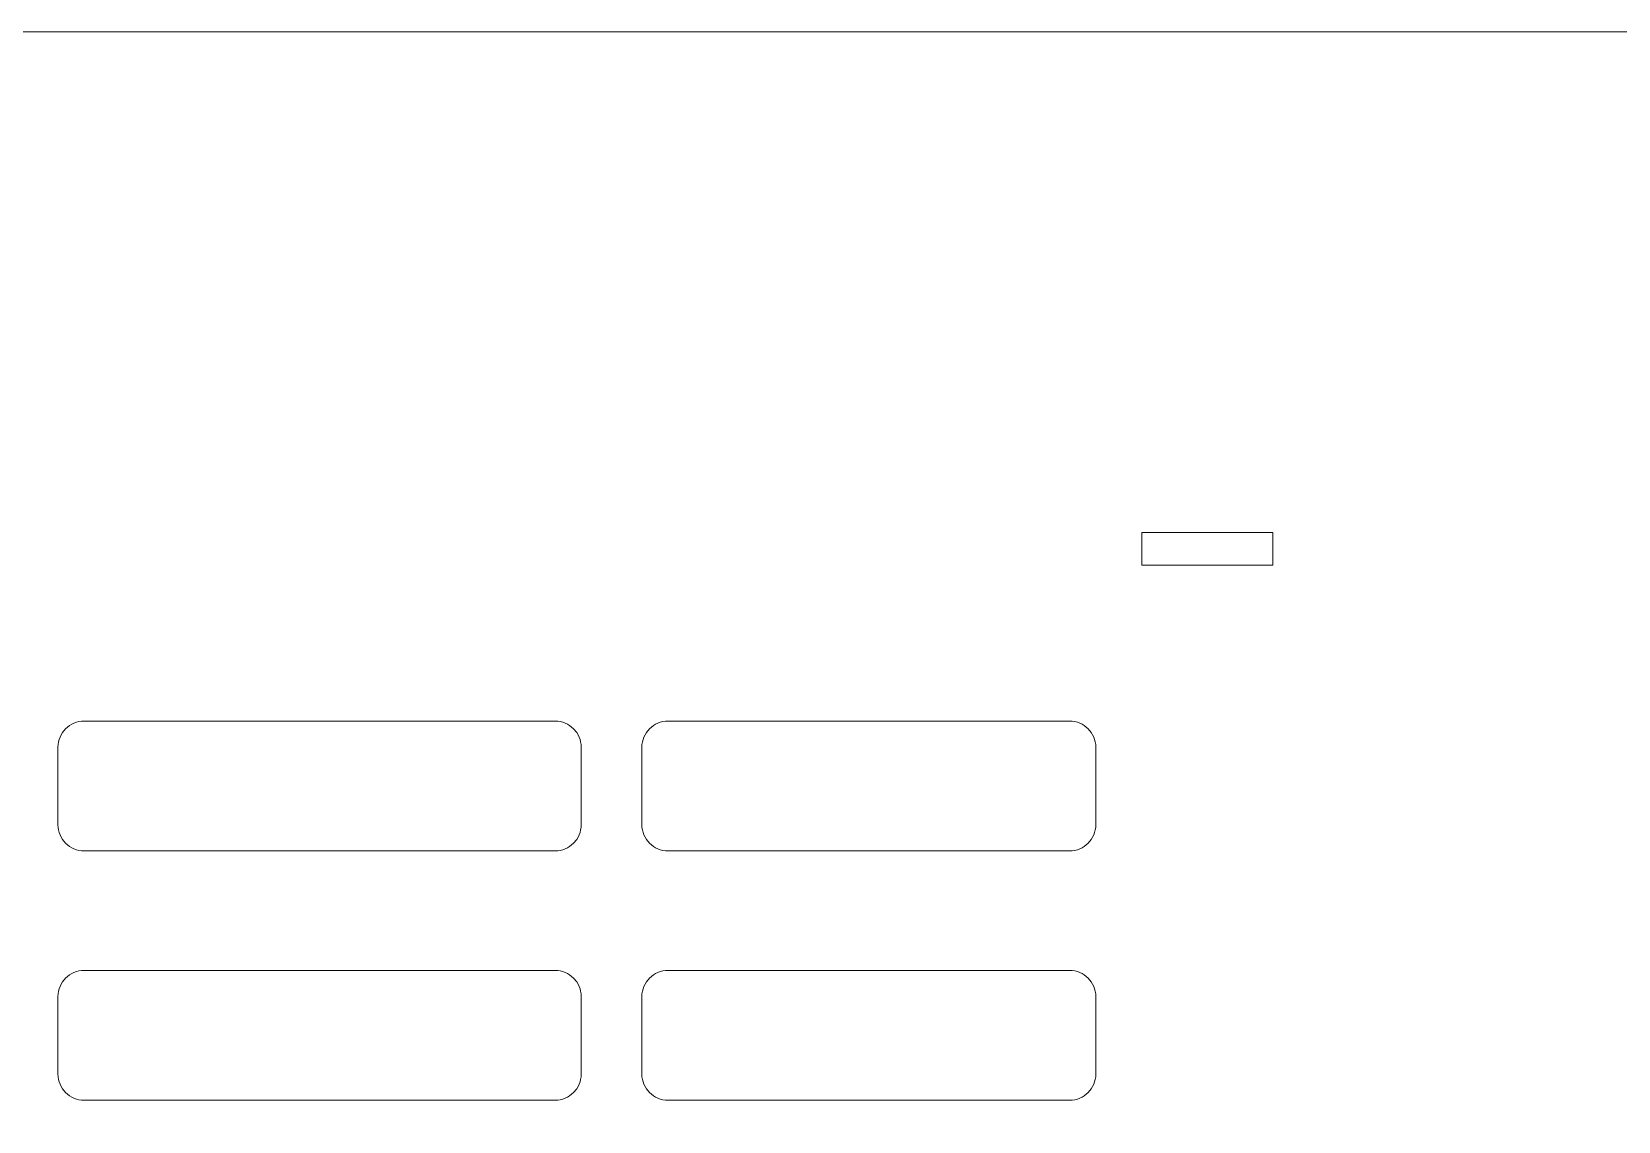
# Model space of a CAD drawing. Header units: millimetres. Extents: x -580 to 580, y -723 to 723.
# Drawn here: x -290.5 to -156.5, y -385.9 to -293.8 of the extents above; entities that cross this region are included whole.
import ezdxf

# ---------------------------------------------------------------- set-up
doc = ezdxf.new("R2010")
doc.units = ezdxf.units.MM
doc.header["$MEASUREMENT"] = 0
doc.layers.add('Camada 1', color=7, linetype='Continuous')

msp = doc.modelspace()

# ---------------------------------------------------------------- linework, layer by layer
at = {"layer": 'Camada 1', "color": 250, "lineweight": 9}
msp.add_open_spline([(-135.7075, -482.6087), (-135.7075, -482.6087), (-317.969, -482.6087), (-317.969, -482.6087), (-317.969, -482.6087), (-317.969, -482.6087), (-318.3943, -482.5978), (-318.3943, -482.5978), (-318.3943, -482.5978), (-318.3943, -482.5978), (-318.8142, -482.5657), (-318.8142, -482.5657), (-318.8142, -482.5657), (-318.8142, -482.5657), (-319.2282, -482.5127), (-319.2282, -482.5127), (-319.2282, -482.5127), (-319.2282, -482.5127), (-319.6356, -482.4394), (-319.6356, -482.4394), (-319.6356, -482.4394), (-319.6356, -482.4394), (-320.429, -482.2341), (-320.429, -482.2341), (-320.429, -482.2341), (-320.429, -482.2341), (-321.1903, -481.9542), (-321.1903, -481.9542), (-321.1903, -481.9542), (-321.1903, -481.9542), (-321.915, -481.6036), (-321.915, -481.6036), (-321.915, -481.6036), (-321.915, -481.6036), (-322.5991, -481.1868), (-322.5991, -481.1868), (-322.5991, -481.1868), (-322.5991, -481.1868), (-323.2383, -480.7082), (-323.2383, -480.7082), (-323.2383, -480.7082), (-323.2383, -480.7082), (-323.828, -480.1718), (-323.828, -480.1718), (-323.828, -480.1718), (-323.828, -480.1718), (-324.3646, -479.5818), (-324.3646, -479.5818), (-324.3646, -479.5818), (-324.3646, -479.5818), (-324.8433, -478.9428), (-324.8433, -478.9428), (-324.8433, -478.9428), (-324.8433, -478.9428), (-325.26, -478.2586), (-325.26, -478.2586), (-325.26, -478.2586), (-325.26, -478.2586), (-325.6105, -477.5339), (-325.6105, -477.5339), (-325.6105, -477.5339), (-325.6105, -477.5339), (-325.8905, -476.7726), (-325.8905, -476.7726), (-325.8905, -476.7726), (-325.8905, -476.7726), (-326.0958, -475.9791), (-326.0958, -475.9791), (-326.0958, -475.9791), (-326.0958, -475.9791), (-326.1691, -475.5717), (-326.1691, -475.5717), (-326.1691, -475.5717), (-326.1691, -475.5717), (-326.2221, -475.1577), (-326.2221, -475.1577), (-326.2221, -475.1577), (-326.2221, -475.1577), (-326.2543, -474.738), (-326.2543, -474.738), (-326.2543, -474.738), (-326.2543, -474.738), (-326.2651, -474.3127), (-326.2651, -474.3127), (-326.2651, -474.3127), (-326.2651, -474.3127), (-326.2651, -456.4955), (-326.2651, -456.4955), (-326.2651, -456.4955), (-326.2651, -456.4955), (-329.5891, -456.4955), (-329.5891, -456.4955), (-329.5891, -456.4955), (-329.5891, -456.4955), (-329.5891, -445.4324), (-329.5891, -445.4324), (-329.5891, -445.4324), (-329.5891, -445.4324), (-332.3545, -445.4324), (-332.3545, -445.4324), (-332.3545, -445.4324), (-332.3545, -445.4324), (-332.3545, -456.4955), (-332.3545, -456.4955), (-332.3545, -456.4955), (-332.3545, -456.4955), (-340.0918, -456.4955), (-340.0918, -456.4955), (-340.0918, -456.4955), (-340.0918, -456.4955), (-340.0918, -434.3727), (-340.0918, -434.3727), (-340.0918, -434.3727), (-340.0918, -434.3727), (-326.2651, -434.3727), (-326.2651, -434.3727), (-326.2651, -434.3727), (-326.2651, -434.3727), (-326.2651, -356.0745), (-326.2651, -356.0745), (-326.2651, -356.0745), (-326.2651, -356.0745), (-329.5891, -356.0745), (-329.5891, -356.0745), (-329.5891, -356.0745), (-329.5891, -356.0745), (-329.5891, -345.012), (-329.5891, -345.012), (-329.5891, -345.012), (-329.5891, -345.012), (-332.3545, -345.012), (-332.3545, -345.012), (-332.3545, -345.012), (-332.3545, -345.012), (-332.3545, -356.0745), (-332.3545, -356.0745), (-332.3545, -356.0745), (-332.3545, -356.0745), (-340.0918, -356.0745), (-340.0918, -356.0745), (-340.0918, -356.0745), (-340.0918, -356.0745), (-340.0918, -333.9517), (-340.0918, -333.9517), (-340.0918, -333.9517), (-340.0918, -333.9517), (-326.2651, -333.9517), (-326.2651, -333.9517), (-326.2651, -333.9517), (-326.2651, -333.9517), (-326.2651, -302.1346), (-326.2651, -302.1346), (-326.2651, -302.1346), (-326.2651, -302.1346), (-326.2543, -301.7094), (-326.2543, -301.7094), (-326.2543, -301.7094), (-326.2543, -301.7094), (-326.2221, -301.2895), (-326.2221, -301.2895), (-326.2221, -301.2895), (-326.2221, -301.2895), (-326.1691, -300.8757), (-326.1691, -300.8757), (-326.1691, -300.8757), (-326.1691, -300.8757), (-326.0958, -300.4681), (-326.0958, -300.4681), (-326.0958, -300.4681), (-326.0958, -300.4681), (-325.8905, -299.6747), (-325.8905, -299.6747), (-325.8905, -299.6747), (-325.8905, -299.6747), (-325.6105, -298.9135), (-325.6105, -298.9135), (-325.6105, -298.9135), (-325.6105, -298.9135), (-325.26, -298.1887), (-325.26, -298.1887), (-325.26, -298.1887), (-325.26, -298.1887), (-324.8433, -297.5046), (-324.8433, -297.5046), (-324.8433, -297.5046), (-324.8433, -297.5046), (-324.3646, -296.8654), (-324.3646, -296.8654), (-324.3646, -296.8654), (-324.3646, -296.8654), (-323.828, -296.2756), (-323.828, -296.2756), (-323.828, -296.2756), (-323.828, -296.2756), (-323.2383, -295.7391), (-323.2383, -295.7391), (-323.2383, -295.7391), (-323.2383, -295.7391), (-322.5991, -295.2604), (-322.5991, -295.2604), (-322.5991, -295.2604), (-322.5991, -295.2604), (-321.915, -294.8437), (-321.915, -294.8437), (-321.915, -294.8437), (-321.915, -294.8437), (-321.1903, -294.4932), (-321.1903, -294.4932), (-321.1903, -294.4932), (-321.1903, -294.4932), (-320.429, -294.2132), (-320.429, -294.2132), (-320.429, -294.2132), (-320.429, -294.2132), (-319.6356, -294.0079), (-319.6356, -294.0079), (-319.6356, -294.0079), (-319.6356, -294.0079), (-319.2282, -293.9346), (-319.2282, -293.9346), (-319.2282, -293.9346), (-319.2282, -293.9346), (-318.8142, -293.8816), (-318.8142, -293.8816), (-318.8142, -293.8816), (-318.8142, -293.8816), (-318.3943, -293.8495), (-318.3943, -293.8495), (-318.3943, -293.8495), (-318.3943, -293.8495), (-317.969, -293.8386), (-317.969, -293.8386), (-317.969, -293.8386), (-317.969, -293.8386), (49.3201, -293.8386), (49.3201, -293.8386), (49.3201, -293.8386), (49.3201, -293.8386), (49.7453, -293.8495), (49.7453, -293.8495), (49.7453, -293.8495), (49.7453, -293.8495), (50.1651, -293.8816), (50.1651, -293.8816), (50.1651, -293.8816), (50.1651, -293.8816), (50.5791, -293.9346), (50.5791, -293.9346), (50.5791, -293.9346), (50.5791, -293.9346), (50.9865, -294.0079), (50.9865, -294.0079), (50.9865, -294.0079), (50.9865, -294.0079), (51.78, -294.2132), (51.78, -294.2132), (51.78, -294.2132), (51.78, -294.2132), (52.5412, -294.4932), (52.5412, -294.4932), (52.5412, -294.4932), (52.5412, -294.4932), (53.266, -294.8437), (53.266, -294.8437), (53.266, -294.8437), (53.266, -294.8437), (53.9502, -295.2604), (53.9502, -295.2604), (53.9502, -295.2604), (53.9502, -295.2604), (54.5892, -295.7391), (54.5892, -295.7391), (54.5892, -295.7391), (54.5892, -295.7391), (55.1792, -296.2756), (55.1792, -296.2756), (55.1792, -296.2756), (55.1792, -296.2756), (55.7156, -296.8654), (55.7156, -296.8654), (55.7156, -296.8654), (55.7156, -296.8654), (56.1943, -297.5046), (56.1943, -297.5046), (56.1943, -297.5046), (56.1943, -297.5046), (56.611, -298.1887), (56.611, -298.1887), (56.611, -298.1887), (56.611, -298.1887), (56.9615, -298.9135), (56.9615, -298.9135), (56.9615, -298.9135), (56.9615, -298.9135), (57.2415, -299.6747), (57.2415, -299.6747), (57.2415, -299.6747), (57.2415, -299.6747), (57.4468, -300.4681), (57.4468, -300.4681), (57.4468, -300.4681), (57.4468, -300.4681), (57.5201, -300.8757), (57.5201, -300.8757), (57.5201, -300.8757), (57.5201, -300.8757), (57.5731, -301.2895), (57.5731, -301.2895), (57.5731, -301.2895), (57.5731, -301.2895), (57.6052, -301.7094), (57.6052, -301.7094), (57.6052, -301.7094), (57.6052, -301.7094), (57.6161, -302.1346), (57.6161, -302.1346), (57.6161, -302.1346), (57.6161, -302.1346), (57.6161, -333.9517), (57.6161, -333.9517), (57.6161, -333.9517), (57.6161, -333.9517), (68.5857, -333.9517), (68.5857, -333.9517), (68.5857, -333.9517), (68.5857, -333.9517), (68.5857, -356.0745), (68.5857, -356.0745), (68.5857, -356.0745), (68.5857, -356.0745), (57.6161, -356.0745), (57.6161, -356.0745), (57.6161, -356.0745), (57.6161, -356.0745), (57.6161, -434.3727), (57.6161, -434.3727), (57.6161, -434.3727), (57.6161, -434.3727), (68.5857, -434.3727), (68.5857, -434.3727), (68.5857, -434.3727), (68.5857, -434.3727), (68.5857, -456.4955), (68.5857, -456.4955), (68.5857, -456.4955), (68.5857, -456.4955), (57.6161, -456.4955), (57.6161, -456.4955), (57.6161, -456.4955), (57.6161, -456.4955), (57.6161, -474.3127), (57.6161, -474.3127), (57.6161, -474.3127), (57.6161, -474.3127), (57.6052, -474.738), (57.6052, -474.738), (57.6052, -474.738), (57.6052, -474.738), (57.5731, -475.1577), (57.5731, -475.1577), (57.5731, -475.1577), (57.5731, -475.1577), (57.5201, -475.5717), (57.5201, -475.5717), (57.5201, -475.5717), (57.5201, -475.5717), (57.4468, -475.9791), (57.4468, -475.9791), (57.4468, -475.9791), (57.4468, -475.9791), (57.2415, -476.7726), (57.2415, -476.7726), (57.2415, -476.7726), (57.2415, -476.7726), (56.9615, -477.5339), (56.9615, -477.5339), (56.9615, -477.5339), (56.9615, -477.5339), (56.611, -478.2586), (56.611, -478.2586), (56.611, -478.2586), (56.611, -478.2586), (56.1943, -478.9428), (56.1943, -478.9428), (56.1943, -478.9428), (56.1943, -478.9428), (55.7156, -479.5818), (55.7156, -479.5818), (55.7156, -479.5818), (55.7156, -479.5818), (55.1792, -480.1718), (55.1792, -480.1718), (55.1792, -480.1718), (55.1792, -480.1718), (54.5892, -480.7082), (54.5892, -480.7082), (54.5892, -480.7082), (54.5892, -480.7082), (53.9502, -481.1868), (53.9502, -481.1868), (53.9502, -481.1868), (53.9502, -481.1868), (53.266, -481.6036), (53.266, -481.6036), (53.266, -481.6036), (53.266, -481.6036), (52.5412, -481.9542), (52.5412, -481.9542), (52.5412, -481.9542), (52.5412, -481.9542), (51.78, -482.2341), (51.78, -482.2341), (51.78, -482.2341), (51.78, -482.2341), (50.9865, -482.4394), (50.9865, -482.4394), (50.9865, -482.4394), (50.9865, -482.4394), (50.5791, -482.5127), (50.5791, -482.5127), (50.5791, -482.5127), (50.5791, -482.5127), (50.1651, -482.5657), (50.1651, -482.5657), (50.1651, -482.5657), (50.1651, -482.5657), (49.7453, -482.5978), (49.7453, -482.5978), (49.7453, -482.5978), (49.7453, -482.5978), (49.3201, -482.6087), (49.3201, -482.6087), (49.3201, -482.6087), (49.3201, -482.6087), (-135.7075, -482.6087), (-135.7075, -482.6087), (-135.7075, -482.6087), (-135.7075, -482.6087), (-135.7075, -482.6087), (-135.7075, -482.6087)], degree=3, knots=[0, 0, 0, 0, 0.00900901, 0.00900901, 0.00900901, 0.00900901, 0.01801802, 0.01801802, 0.01801802, 0.01801802, 0.02702703, 0.02702703, 0.02702703, 0.02702703, 0.03603604, 0.03603604, 0.03603604, 0.03603604, 0.04504505, 0.04504505, 0.04504505, 0.04504505, 0.05405405, 0.05405405, 0.05405405, 0.05405405, 0.06306306, 0.06306306, 0.06306306, 0.06306306, 0.07207207, 0.07207207, 0.07207207, 0.07207207, 0.08108108, 0.08108108, 0.08108108, 0.08108108, 0.09009009, 0.09009009, 0.09009009, 0.09009009, 0.0990991, 0.0990991, 0.0990991, 0.0990991, 0.10810811, 0.10810811, 0.10810811, 0.10810811, 0.11711712, 0.11711712, 0.11711712, 0.11711712, 0.12612613, 0.12612613, 0.12612613, 0.12612613, 0.13513514, 0.13513514, 0.13513514, 0.13513514, 0.14414414, 0.14414414, 0.14414414, 0.14414414, 0.15315315, 0.15315315, 0.15315315, 0.15315315, 0.16216216, 0.16216216, 0.16216216, 0.16216216, 0.17117117, 0.17117117, 0.17117117, 0.17117117, 0.18018018, 0.18018018, 0.18018018, 0.18018018, 0.18918919, 0.18918919, 0.18918919, 0.18918919, 0.1981982, 0.1981982, 0.1981982, 0.1981982, 0.20720721, 0.20720721, 0.20720721, 0.20720721, 0.21621622, 0.21621622, 0.21621622, 0.21621622, 0.22522523, 0.22522523, 0.22522523, 0.22522523, 0.23423423, 0.23423423, 0.23423423, 0.23423423, 0.24324324, 0.24324324, 0.24324324, 0.24324324, 0.25225225, 0.25225225, 0.25225225, 0.25225225, 0.26126126, 0.26126126, 0.26126126, 0.26126126, 0.27027027, 0.27027027, 0.27027027, 0.27027027, 0.27927928, 0.27927928, 0.27927928, 0.27927928, 0.28828829, 0.28828829, 0.28828829, 0.28828829, 0.2972973, 0.2972973, 0.2972973, 0.2972973, 0.30630631, 0.30630631, 0.30630631, 0.30630631, 0.31531532, 0.31531532, 0.31531532, 0.31531532, 0.32432432, 0.32432432, 0.32432432, 0.32432432, 0.33333333, 0.33333333, 0.33333333, 0.33333333, 0.34234234, 0.34234234, 0.34234234, 0.34234234, 0.35135135, 0.35135135, 0.35135135, 0.35135135, 0.36036036, 0.36036036, 0.36036036, 0.36036036, 0.36936937, 0.36936937, 0.36936937, 0.36936937, 0.37837838, 0.37837838, 0.37837838, 0.37837838, 0.38738739, 0.38738739, 0.38738739, 0.38738739, 0.3963964, 0.3963964, 0.3963964, 0.3963964, 0.40540541, 0.40540541, 0.40540541, 0.40540541, 0.41441441, 0.41441441, 0.41441441, 0.41441441, 0.42342342, 0.42342342, 0.42342342, 0.42342342, 0.43243243, 0.43243243, 0.43243243, 0.43243243, 0.44144144, 0.44144144, 0.44144144, 0.44144144, 0.45045045, 0.45045045, 0.45045045, 0.45045045, 0.45945946, 0.45945946, 0.45945946, 0.45945946, 0.46846847, 0.46846847, 0.46846847, 0.46846847, 0.47747748, 0.47747748, 0.47747748, 0.47747748, 0.48648649, 0.48648649, 0.48648649, 0.48648649, 0.4954955, 0.4954955, 0.4954955, 0.4954955, 0.5045045, 0.5045045, 0.5045045, 0.5045045, 0.51351351, 0.51351351, 0.51351351, 0.51351351, 0.52252252, 0.52252252, 0.52252252, 0.52252252, 0.53153153, 0.53153153, 0.53153153, 0.53153153, 0.54054054, 0.54054054, 0.54054054, 0.54054054, 0.54954955, 0.54954955, 0.54954955, 0.54954955, 0.55855856, 0.55855856, 0.55855856, 0.55855856, 0.56756757, 0.56756757, 0.56756757, 0.56756757, 0.57657658, 0.57657658, 0.57657658, 0.57657658, 0.58558559, 0.58558559, 0.58558559, 0.58558559, 0.59459459, 0.59459459, 0.59459459, 0.59459459, 0.6036036, 0.6036036, 0.6036036, 0.6036036, 0.61261261, 0.61261261, 0.61261261, 0.61261261, 0.62162162, 0.62162162, 0.62162162, 0.62162162, 0.63063063, 0.63063063, 0.63063063, 0.63063063, 0.63963964, 0.63963964, 0.63963964, 0.63963964, 0.64864865, 0.64864865, 0.64864865, 0.64864865, 0.65765766, 0.65765766, 0.65765766, 0.65765766, 0.66666667, 0.66666667, 0.66666667, 0.66666667, 0.67567568, 0.67567568, 0.67567568, 0.67567568, 0.68468468, 0.68468468, 0.68468468, 0.68468468, 0.69369369, 0.69369369, 0.69369369, 0.69369369, 0.7027027, 0.7027027, 0.7027027, 0.7027027, 0.71171171, 0.71171171, 0.71171171, 0.71171171, 0.72072072, 0.72072072, 0.72072072, 0.72072072, 0.72972973, 0.72972973, 0.72972973, 0.72972973, 0.73873874, 0.73873874, 0.73873874, 0.73873874, 0.74774775, 0.74774775, 0.74774775, 0.74774775, 0.75675676, 0.75675676, 0.75675676, 0.75675676, 0.76576577, 0.76576577, 0.76576577, 0.76576577, 0.77477477, 0.77477477, 0.77477477, 0.77477477, 0.78378378, 0.78378378, 0.78378378, 0.78378378, 0.79279279, 0.79279279, 0.79279279, 0.79279279, 0.8018018, 0.8018018, 0.8018018, 0.8018018, 0.81081081, 0.81081081, 0.81081081, 0.81081081, 0.81981982, 0.81981982, 0.81981982, 0.81981982, 0.82882883, 0.82882883, 0.82882883, 0.82882883, 0.83783784, 0.83783784, 0.83783784, 0.83783784, 0.84684685, 0.84684685, 0.84684685, 0.84684685, 0.85585586, 0.85585586, 0.85585586, 0.85585586, 0.86486486, 0.86486486, 0.86486486, 0.86486486, 0.87387387, 0.87387387, 0.87387387, 0.87387387, 0.88288288, 0.88288288, 0.88288288, 0.88288288, 0.89189189, 0.89189189, 0.89189189, 0.89189189, 0.9009009, 0.9009009, 0.9009009, 0.9009009, 0.90990991, 0.90990991, 0.90990991, 0.90990991, 0.91891892, 0.91891892, 0.91891892, 0.91891892, 0.92792793, 0.92792793, 0.92792793, 0.92792793, 0.93693694, 0.93693694, 0.93693694, 0.93693694, 0.94594595, 0.94594595, 0.94594595, 0.94594595, 0.95495495, 0.95495495, 0.95495495, 0.95495495, 0.96396396, 0.96396396, 0.96396396, 0.96396396, 0.97297297, 0.97297297, 0.97297297, 0.97297297, 0.98198198, 0.98198198, 0.98198198, 0.98198198, 1, 1, 1, 1], dxfattribs=at)
at = {"layer": 'Camada 1', "color": 240, "lineweight": 9}
for points, knots in [([(-196.7554, -336.149), (-196.7554, -336.149), (-196.7554, -338.9144), (-196.7554, -338.9144), (-196.7554, -338.9144), (-196.7554, -338.9144), (-185.694, -338.9144), (-185.694, -338.9144), (-185.694, -338.9144), (-185.694, -338.9144), (-185.694, -336.149), (-185.694, -336.149), (-185.694, -336.149), (-185.694, -336.149), (-196.7554, -336.149), (-196.7554, -336.149), (-196.7554, -336.149), (-196.7554, -336.149), (-196.7554, -336.149), (-196.7554, -336.149)], [0, 0, 0, 0, 0.16666667, 0.16666667, 0.16666667, 0.16666667, 0.33333333, 0.33333333, 0.33333333, 0.33333333, 0.5, 0.5, 0.5, 0.5, 0.66666667, 0.66666667, 0.66666667, 0.66666667, 1, 1, 1, 1]), ([(-246.3089, -352.0857), (-246.3089, -352.0857), (-286.0768, -352.0857), (-286.0768, -352.0857), (-286.0768, -352.0857), (-286.0768, -352.0857), (-286.3022, -352.0973), (-286.3022, -352.0973), (-286.3022, -352.0973), (-286.3022, -352.0973), (-286.5212, -352.1309), (-286.5212, -352.1309), (-286.5212, -352.1309), (-286.5212, -352.1309), (-286.7328, -352.1857), (-286.7328, -352.1857), (-286.7328, -352.1857), (-286.7328, -352.1857), (-286.9359, -352.2603), (-286.9359, -352.2603), (-286.9359, -352.2603), (-286.9359, -352.2603), (-287.1291, -352.3538), (-287.1291, -352.3538), (-287.1291, -352.3538), (-287.1291, -352.3538), (-287.3115, -352.465), (-287.3115, -352.465), (-287.3115, -352.465), (-287.3115, -352.465), (-287.6393, -352.7356), (-287.6393, -352.7356), (-287.6393, -352.7356), (-287.6393, -352.7356), (-287.91, -353.0634), (-287.91, -353.0634), (-287.91, -353.0634), (-287.91, -353.0634), (-288.0211, -353.2458), (-288.0211, -353.2458), (-288.0211, -353.2458), (-288.0211, -353.2458), (-288.1145, -353.439), (-288.1145, -353.439), (-288.1145, -353.439), (-288.1145, -353.439), (-288.1892, -353.6421), (-288.1892, -353.6421), (-288.1892, -353.6421), (-288.1892, -353.6421), (-288.244, -353.8536), (-288.244, -353.8536), (-288.244, -353.8536), (-288.244, -353.8536), (-288.2776, -354.0727), (-288.2776, -354.0727), (-288.2776, -354.0727), (-288.2776, -354.0727), (-288.2891, -354.298), (-288.2891, -354.298), (-288.2891, -354.298), (-288.2891, -354.298), (-288.2891, -360.8486), (-288.2891, -360.8486), (-288.2891, -360.8486), (-288.2891, -360.8486), (-288.2776, -361.074), (-288.2776, -361.074), (-288.2776, -361.074), (-288.2776, -361.074), (-288.244, -361.293), (-288.244, -361.293), (-288.244, -361.293), (-288.244, -361.293), (-288.1892, -361.5046), (-288.1892, -361.5046), (-288.1892, -361.5046), (-288.1892, -361.5046), (-288.1145, -361.7076), (-288.1145, -361.7076), (-288.1145, -361.7076), (-288.1145, -361.7076), (-288.0211, -361.9009), (-288.0211, -361.9009), (-288.0211, -361.9009), (-288.0211, -361.9009), (-287.91, -362.0833), (-287.91, -362.0833), (-287.91, -362.0833), (-287.91, -362.0833), (-287.6393, -362.411), (-287.6393, -362.411), (-287.6393, -362.411), (-287.6393, -362.411), (-287.3115, -362.6817), (-287.3115, -362.6817), (-287.3115, -362.6817), (-287.3115, -362.6817), (-287.1291, -362.7929), (-287.1291, -362.7929), (-287.1291, -362.7929), (-287.1291, -362.7929), (-286.9359, -362.8863), (-286.9359, -362.8863), (-286.9359, -362.8863), (-286.9359, -362.8863), (-286.7328, -362.961), (-286.7328, -362.961), (-286.7328, -362.961), (-286.7328, -362.961), (-286.5212, -363.0157), (-286.5212, -363.0157), (-286.5212, -363.0157), (-286.5212, -363.0157), (-286.3022, -363.0494), (-286.3022, -363.0494), (-286.3022, -363.0494), (-286.3022, -363.0494), (-286.0768, -363.0609), (-286.0768, -363.0609), (-286.0768, -363.0609), (-286.0768, -363.0609), (-246.3089, -363.0609), (-246.3089, -363.0609), (-246.3089, -363.0609), (-246.3089, -363.0609), (-246.0835, -363.0494), (-246.0835, -363.0494), (-246.0835, -363.0494), (-246.0835, -363.0494), (-245.8645, -363.0157), (-245.8645, -363.0157), (-245.8645, -363.0157), (-245.8645, -363.0157), (-245.6528, -362.961), (-245.6528, -362.961), (-245.6528, -362.961), (-245.6528, -362.961), (-245.4499, -362.8863), (-245.4499, -362.8863), (-245.4499, -362.8863), (-245.4499, -362.8863), (-245.2566, -362.7929), (-245.2566, -362.7929), (-245.2566, -362.7929), (-245.2566, -362.7929), (-245.0741, -362.6817), (-245.0741, -362.6817), (-245.0741, -362.6817), (-245.0741, -362.6817), (-244.7465, -362.411), (-244.7465, -362.411), (-244.7465, -362.411), (-244.7465, -362.411), (-244.4757, -362.0833), (-244.4757, -362.0833), (-244.4757, -362.0833), (-244.4757, -362.0833), (-244.3646, -361.9009), (-244.3646, -361.9009), (-244.3646, -361.9009), (-244.3646, -361.9009), (-244.2712, -361.7076), (-244.2712, -361.7076), (-244.2712, -361.7076), (-244.2712, -361.7076), (-244.1965, -361.5046), (-244.1965, -361.5046), (-244.1965, -361.5046), (-244.1965, -361.5046), (-244.1418, -361.293), (-244.1418, -361.293), (-244.1418, -361.293), (-244.1418, -361.293), (-244.1079, -361.074), (-244.1079, -361.074), (-244.1079, -361.074), (-244.1079, -361.074), (-244.0966, -360.8486), (-244.0966, -360.8486), (-244.0966, -360.8486), (-244.0966, -360.8486), (-244.0966, -354.298), (-244.0966, -354.298), (-244.0966, -354.298), (-244.0966, -354.298), (-244.1079, -354.0727), (-244.1079, -354.0727), (-244.1079, -354.0727), (-244.1079, -354.0727), (-244.1418, -353.8536), (-244.1418, -353.8536), (-244.1418, -353.8536), (-244.1418, -353.8536), (-244.1965, -353.6421), (-244.1965, -353.6421), (-244.1965, -353.6421), (-244.1965, -353.6421), (-244.2712, -353.439), (-244.2712, -353.439), (-244.2712, -353.439), (-244.2712, -353.439), (-244.3646, -353.2458), (-244.3646, -353.2458), (-244.3646, -353.2458), (-244.3646, -353.2458), (-244.4757, -353.0634), (-244.4757, -353.0634), (-244.4757, -353.0634), (-244.4757, -353.0634), (-244.7465, -352.7356), (-244.7465, -352.7356), (-244.7465, -352.7356), (-244.7465, -352.7356), (-245.0741, -352.465), (-245.0741, -352.465), (-245.0741, -352.465), (-245.0741, -352.465), (-245.2566, -352.3538), (-245.2566, -352.3538), (-245.2566, -352.3538), (-245.2566, -352.3538), (-245.4499, -352.2603), (-245.4499, -352.2603), (-245.4499, -352.2603), (-245.4499, -352.2603), (-245.6528, -352.1857), (-245.6528, -352.1857), (-245.6528, -352.1857), (-245.6528, -352.1857), (-245.8645, -352.1309), (-245.8645, -352.1309), (-245.8645, -352.1309), (-245.8645, -352.1309), (-246.0835, -352.0973), (-246.0835, -352.0973), (-246.0835, -352.0973), (-246.0835, -352.0973), (-246.3089, -352.0857), (-246.3089, -352.0857), (-246.3089, -352.0857), (-246.3089, -352.0857), (-246.3089, -352.0857), (-246.3089, -352.0857)], [0, 0, 0, 0, 0.01612903, 0.01612903, 0.01612903, 0.01612903, 0.03225806, 0.03225806, 0.03225806, 0.03225806, 0.0483871, 0.0483871, 0.0483871, 0.0483871, 0.06451613, 0.06451613, 0.06451613, 0.06451613, 0.08064516, 0.08064516, 0.08064516, 0.08064516, 0.09677419, 0.09677419, 0.09677419, 0.09677419, 0.11290323, 0.11290323, 0.11290323, 0.11290323, 0.12903226, 0.12903226, 0.12903226, 0.12903226, 0.14516129, 0.14516129, 0.14516129, 0.14516129, 0.16129032, 0.16129032, 0.16129032, 0.16129032, 0.17741935, 0.17741935, 0.17741935, 0.17741935, 0.19354839, 0.19354839, 0.19354839, 0.19354839, 0.20967742, 0.20967742, 0.20967742, 0.20967742, 0.22580645, 0.22580645, 0.22580645, 0.22580645, 0.24193548, 0.24193548, 0.24193548, 0.24193548, 0.25806452, 0.25806452, 0.25806452, 0.25806452, 0.27419355, 0.27419355, 0.27419355, 0.27419355, 0.29032258, 0.29032258, 0.29032258, 0.29032258, 0.30645161, 0.30645161, 0.30645161, 0.30645161, 0.32258065, 0.32258065, 0.32258065, 0.32258065, 0.33870968, 0.33870968, 0.33870968, 0.33870968, 0.35483871, 0.35483871, 0.35483871, 0.35483871, 0.37096774, 0.37096774, 0.37096774, 0.37096774, 0.38709677, 0.38709677, 0.38709677, 0.38709677, 0.40322581, 0.40322581, 0.40322581, 0.40322581, 0.41935484, 0.41935484, 0.41935484, 0.41935484, 0.43548387, 0.43548387, 0.43548387, 0.43548387, 0.4516129, 0.4516129, 0.4516129, 0.4516129, 0.46774194, 0.46774194, 0.46774194, 0.46774194, 0.48387097, 0.48387097, 0.48387097, 0.48387097, 0.5, 0.5, 0.5, 0.5, 0.51612903, 0.51612903, 0.51612903, 0.51612903, 0.53225806, 0.53225806, 0.53225806, 0.53225806, 0.5483871, 0.5483871, 0.5483871, 0.5483871, 0.56451613, 0.56451613, 0.56451613, 0.56451613, 0.58064516, 0.58064516, 0.58064516, 0.58064516, 0.59677419, 0.59677419, 0.59677419, 0.59677419, 0.61290323, 0.61290323, 0.61290323, 0.61290323, 0.62903226, 0.62903226, 0.62903226, 0.62903226, 0.64516129, 0.64516129, 0.64516129, 0.64516129, 0.66129032, 0.66129032, 0.66129032, 0.66129032, 0.67741935, 0.67741935, 0.67741935, 0.67741935, 0.69354839, 0.69354839, 0.69354839, 0.69354839, 0.70967742, 0.70967742, 0.70967742, 0.70967742, 0.72580645, 0.72580645, 0.72580645, 0.72580645, 0.74193548, 0.74193548, 0.74193548, 0.74193548, 0.75806452, 0.75806452, 0.75806452, 0.75806452, 0.77419355, 0.77419355, 0.77419355, 0.77419355, 0.79032258, 0.79032258, 0.79032258, 0.79032258, 0.80645161, 0.80645161, 0.80645161, 0.80645161, 0.82258065, 0.82258065, 0.82258065, 0.82258065, 0.83870968, 0.83870968, 0.83870968, 0.83870968, 0.85483871, 0.85483871, 0.85483871, 0.85483871, 0.87096774, 0.87096774, 0.87096774, 0.87096774, 0.88709677, 0.88709677, 0.88709677, 0.88709677, 0.90322581, 0.90322581, 0.90322581, 0.90322581, 0.91935484, 0.91935484, 0.91935484, 0.91935484, 0.93548387, 0.93548387, 0.93548387, 0.93548387, 0.9516129, 0.9516129, 0.9516129, 0.9516129, 0.96774194, 0.96774194, 0.96774194, 0.96774194, 1, 1, 1, 1]), ([(-202.8475, -352.0857), (-202.8475, -352.0857), (-236.7623, -352.0857), (-236.7623, -352.0857), (-236.7623, -352.0857), (-236.7623, -352.0857), (-236.9877, -352.0973), (-236.9877, -352.0973), (-236.9877, -352.0973), (-236.9877, -352.0973), (-237.2067, -352.1309), (-237.2067, -352.1309), (-237.2067, -352.1309), (-237.2067, -352.1309), (-237.4183, -352.1857), (-237.4183, -352.1857), (-237.4183, -352.1857), (-237.4183, -352.1857), (-237.6213, -352.2603), (-237.6213, -352.2603), (-237.6213, -352.2603), (-237.6213, -352.2603), (-237.8145, -352.3538), (-237.8145, -352.3538), (-237.8145, -352.3538), (-237.8145, -352.3538), (-237.997, -352.465), (-237.997, -352.465), (-237.997, -352.465), (-237.997, -352.465), (-238.3247, -352.7356), (-238.3247, -352.7356), (-238.3247, -352.7356), (-238.3247, -352.7356), (-238.5954, -353.0634), (-238.5954, -353.0634), (-238.5954, -353.0634), (-238.5954, -353.0634), (-238.7066, -353.2458), (-238.7066, -353.2458), (-238.7066, -353.2458), (-238.7066, -353.2458), (-238.8, -353.439), (-238.8, -353.439), (-238.8, -353.439), (-238.8, -353.439), (-238.8747, -353.6421), (-238.8747, -353.6421), (-238.8747, -353.6421), (-238.8747, -353.6421), (-238.9294, -353.8536), (-238.9294, -353.8536), (-238.9294, -353.8536), (-238.9294, -353.8536), (-238.9631, -354.0727), (-238.9631, -354.0727), (-238.9631, -354.0727), (-238.9631, -354.0727), (-238.9746, -354.298), (-238.9746, -354.298), (-238.9746, -354.298), (-238.9746, -354.298), (-238.9746, -360.8486), (-238.9746, -360.8486), (-238.9746, -360.8486), (-238.9746, -360.8486), (-238.9631, -361.074), (-238.9631, -361.074), (-238.9631, -361.074), (-238.9631, -361.074), (-238.9294, -361.293), (-238.9294, -361.293), (-238.9294, -361.293), (-238.9294, -361.293), (-238.8747, -361.5046), (-238.8747, -361.5046), (-238.8747, -361.5046), (-238.8747, -361.5046), (-238.8, -361.7076), (-238.8, -361.7076), (-238.8, -361.7076), (-238.8, -361.7076), (-238.7066, -361.9009), (-238.7066, -361.9009), (-238.7066, -361.9009), (-238.7066, -361.9009), (-238.5954, -362.0833), (-238.5954, -362.0833), (-238.5954, -362.0833), (-238.5954, -362.0833), (-238.3247, -362.411), (-238.3247, -362.411), (-238.3247, -362.411), (-238.3247, -362.411), (-237.997, -362.6817), (-237.997, -362.6817), (-237.997, -362.6817), (-237.997, -362.6817), (-237.8145, -362.7929), (-237.8145, -362.7929), (-237.8145, -362.7929), (-237.8145, -362.7929), (-237.6213, -362.8863), (-237.6213, -362.8863), (-237.6213, -362.8863), (-237.6213, -362.8863), (-237.4183, -362.961), (-237.4183, -362.961), (-237.4183, -362.961), (-237.4183, -362.961), (-237.2067, -363.0157), (-237.2067, -363.0157), (-237.2067, -363.0157), (-237.2067, -363.0157), (-236.9877, -363.0494), (-236.9877, -363.0494), (-236.9877, -363.0494), (-236.9877, -363.0494), (-236.7623, -363.0609), (-236.7623, -363.0609), (-236.7623, -363.0609), (-236.7623, -363.0609), (-202.8475, -363.0609), (-202.8475, -363.0609), (-202.8475, -363.0609), (-202.8475, -363.0609), (-202.622, -363.0494), (-202.622, -363.0494), (-202.622, -363.0494), (-202.622, -363.0494), (-202.4031, -363.0157), (-202.4031, -363.0157), (-202.4031, -363.0157), (-202.4031, -363.0157), (-202.1915, -362.961), (-202.1915, -362.961), (-202.1915, -362.961), (-202.1915, -362.961), (-201.9885, -362.8863), (-201.9885, -362.8863), (-201.9885, -362.8863), (-201.9885, -362.8863), (-201.7952, -362.7929), (-201.7952, -362.7929), (-201.7952, -362.7929), (-201.7952, -362.7929), (-201.6128, -362.6817), (-201.6128, -362.6817), (-201.6128, -362.6817), (-201.6128, -362.6817), (-201.2851, -362.411), (-201.2851, -362.411), (-201.2851, -362.411), (-201.2851, -362.411), (-201.0143, -362.0833), (-201.0143, -362.0833), (-201.0143, -362.0833), (-201.0143, -362.0833), (-200.9033, -361.9009), (-200.9033, -361.9009), (-200.9033, -361.9009), (-200.9033, -361.9009), (-200.8098, -361.7076), (-200.8098, -361.7076), (-200.8098, -361.7076), (-200.8098, -361.7076), (-200.735, -361.5046), (-200.735, -361.5046), (-200.735, -361.5046), (-200.735, -361.5046), (-200.6804, -361.293), (-200.6804, -361.293), (-200.6804, -361.293), (-200.6804, -361.293), (-200.6466, -361.074), (-200.6466, -361.074), (-200.6466, -361.074), (-200.6466, -361.074), (-200.6352, -360.8486), (-200.6352, -360.8486), (-200.6352, -360.8486), (-200.6352, -360.8486), (-200.6352, -354.298), (-200.6352, -354.298), (-200.6352, -354.298), (-200.6352, -354.298), (-200.6466, -354.0727), (-200.6466, -354.0727), (-200.6466, -354.0727), (-200.6466, -354.0727), (-200.6804, -353.8536), (-200.6804, -353.8536), (-200.6804, -353.8536), (-200.6804, -353.8536), (-200.735, -353.6421), (-200.735, -353.6421), (-200.735, -353.6421), (-200.735, -353.6421), (-200.8098, -353.439), (-200.8098, -353.439), (-200.8098, -353.439), (-200.8098, -353.439), (-200.9033, -353.2458), (-200.9033, -353.2458), (-200.9033, -353.2458), (-200.9033, -353.2458), (-201.0143, -353.0634), (-201.0143, -353.0634), (-201.0143, -353.0634), (-201.0143, -353.0634), (-201.2851, -352.7356), (-201.2851, -352.7356), (-201.2851, -352.7356), (-201.2851, -352.7356), (-201.6128, -352.465), (-201.6128, -352.465), (-201.6128, -352.465), (-201.6128, -352.465), (-201.7952, -352.3538), (-201.7952, -352.3538), (-201.7952, -352.3538), (-201.7952, -352.3538), (-201.9885, -352.2603), (-201.9885, -352.2603), (-201.9885, -352.2603), (-201.9885, -352.2603), (-202.1915, -352.1857), (-202.1915, -352.1857), (-202.1915, -352.1857), (-202.1915, -352.1857), (-202.4031, -352.1309), (-202.4031, -352.1309), (-202.4031, -352.1309), (-202.4031, -352.1309), (-202.622, -352.0973), (-202.622, -352.0973), (-202.622, -352.0973), (-202.622, -352.0973), (-202.8475, -352.0857), (-202.8475, -352.0857), (-202.8475, -352.0857), (-202.8475, -352.0857), (-202.8475, -352.0857), (-202.8475, -352.0857)], [0, 0, 0, 0, 0.01612903, 0.01612903, 0.01612903, 0.01612903, 0.03225806, 0.03225806, 0.03225806, 0.03225806, 0.0483871, 0.0483871, 0.0483871, 0.0483871, 0.06451613, 0.06451613, 0.06451613, 0.06451613, 0.08064516, 0.08064516, 0.08064516, 0.08064516, 0.09677419, 0.09677419, 0.09677419, 0.09677419, 0.11290323, 0.11290323, 0.11290323, 0.11290323, 0.12903226, 0.12903226, 0.12903226, 0.12903226, 0.14516129, 0.14516129, 0.14516129, 0.14516129, 0.16129032, 0.16129032, 0.16129032, 0.16129032, 0.17741935, 0.17741935, 0.17741935, 0.17741935, 0.19354839, 0.19354839, 0.19354839, 0.19354839, 0.20967742, 0.20967742, 0.20967742, 0.20967742, 0.22580645, 0.22580645, 0.22580645, 0.22580645, 0.24193548, 0.24193548, 0.24193548, 0.24193548, 0.25806452, 0.25806452, 0.25806452, 0.25806452, 0.27419355, 0.27419355, 0.27419355, 0.27419355, 0.29032258, 0.29032258, 0.29032258, 0.29032258, 0.30645161, 0.30645161, 0.30645161, 0.30645161, 0.32258065, 0.32258065, 0.32258065, 0.32258065, 0.33870968, 0.33870968, 0.33870968, 0.33870968, 0.35483871, 0.35483871, 0.35483871, 0.35483871, 0.37096774, 0.37096774, 0.37096774, 0.37096774, 0.38709677, 0.38709677, 0.38709677, 0.38709677, 0.40322581, 0.40322581, 0.40322581, 0.40322581, 0.41935484, 0.41935484, 0.41935484, 0.41935484, 0.43548387, 0.43548387, 0.43548387, 0.43548387, 0.4516129, 0.4516129, 0.4516129, 0.4516129, 0.46774194, 0.46774194, 0.46774194, 0.46774194, 0.48387097, 0.48387097, 0.48387097, 0.48387097, 0.5, 0.5, 0.5, 0.5, 0.51612903, 0.51612903, 0.51612903, 0.51612903, 0.53225806, 0.53225806, 0.53225806, 0.53225806, 0.5483871, 0.5483871, 0.5483871, 0.5483871, 0.56451613, 0.56451613, 0.56451613, 0.56451613, 0.58064516, 0.58064516, 0.58064516, 0.58064516, 0.59677419, 0.59677419, 0.59677419, 0.59677419, 0.61290323, 0.61290323, 0.61290323, 0.61290323, 0.62903226, 0.62903226, 0.62903226, 0.62903226, 0.64516129, 0.64516129, 0.64516129, 0.64516129, 0.66129032, 0.66129032, 0.66129032, 0.66129032, 0.67741935, 0.67741935, 0.67741935, 0.67741935, 0.69354839, 0.69354839, 0.69354839, 0.69354839, 0.70967742, 0.70967742, 0.70967742, 0.70967742, 0.72580645, 0.72580645, 0.72580645, 0.72580645, 0.74193548, 0.74193548, 0.74193548, 0.74193548, 0.75806452, 0.75806452, 0.75806452, 0.75806452, 0.77419355, 0.77419355, 0.77419355, 0.77419355, 0.79032258, 0.79032258, 0.79032258, 0.79032258, 0.80645161, 0.80645161, 0.80645161, 0.80645161, 0.82258065, 0.82258065, 0.82258065, 0.82258065, 0.83870968, 0.83870968, 0.83870968, 0.83870968, 0.85483871, 0.85483871, 0.85483871, 0.85483871, 0.87096774, 0.87096774, 0.87096774, 0.87096774, 0.88709677, 0.88709677, 0.88709677, 0.88709677, 0.90322581, 0.90322581, 0.90322581, 0.90322581, 0.91935484, 0.91935484, 0.91935484, 0.91935484, 0.93548387, 0.93548387, 0.93548387, 0.93548387, 0.9516129, 0.9516129, 0.9516129, 0.9516129, 0.96774194, 0.96774194, 0.96774194, 0.96774194, 1, 1, 1, 1]), ([(-246.3089, -373.1577), (-246.3089, -373.1577), (-286.0768, -373.1577), (-286.0768, -373.1577), (-286.0768, -373.1577), (-286.0768, -373.1577), (-286.3022, -373.1693), (-286.3022, -373.1693), (-286.3022, -373.1693), (-286.3022, -373.1693), (-286.5212, -373.2029), (-286.5212, -373.2029), (-286.5212, -373.2029), (-286.5212, -373.2029), (-286.7328, -373.2577), (-286.7328, -373.2577), (-286.7328, -373.2577), (-286.7328, -373.2577), (-286.9359, -373.3323), (-286.9359, -373.3323), (-286.9359, -373.3323), (-286.9359, -373.3323), (-287.1291, -373.4257), (-287.1291, -373.4257), (-287.1291, -373.4257), (-287.1291, -373.4257), (-287.3115, -373.537), (-287.3115, -373.537), (-287.3115, -373.537), (-287.3115, -373.537), (-287.6393, -373.8076), (-287.6393, -373.8076), (-287.6393, -373.8076), (-287.6393, -373.8076), (-287.91, -374.1354), (-287.91, -374.1354), (-287.91, -374.1354), (-287.91, -374.1354), (-288.0211, -374.3178), (-288.0211, -374.3178), (-288.0211, -374.3178), (-288.0211, -374.3178), (-288.1145, -374.511), (-288.1145, -374.511), (-288.1145, -374.511), (-288.1145, -374.511), (-288.1892, -374.7141), (-288.1892, -374.7141), (-288.1892, -374.7141), (-288.1892, -374.7141), (-288.244, -374.9256), (-288.244, -374.9256), (-288.244, -374.9256), (-288.244, -374.9256), (-288.2776, -375.1446), (-288.2776, -375.1446), (-288.2776, -375.1446), (-288.2776, -375.1446), (-288.2891, -375.37), (-288.2891, -375.37), (-288.2891, -375.37), (-288.2891, -375.37), (-288.2891, -381.9205), (-288.2891, -381.9205), (-288.2891, -381.9205), (-288.2891, -381.9205), (-288.2776, -382.146), (-288.2776, -382.146), (-288.2776, -382.146), (-288.2776, -382.146), (-288.244, -382.365), (-288.244, -382.365), (-288.244, -382.365), (-288.244, -382.365), (-288.1892, -382.5766), (-288.1892, -382.5766), (-288.1892, -382.5766), (-288.1892, -382.5766), (-288.1145, -382.7796), (-288.1145, -382.7796), (-288.1145, -382.7796), (-288.1145, -382.7796), (-288.0211, -382.9729), (-288.0211, -382.9729), (-288.0211, -382.9729), (-288.0211, -382.9729), (-287.91, -383.1553), (-287.91, -383.1553), (-287.91, -383.1553), (-287.91, -383.1553), (-287.6393, -383.483), (-287.6393, -383.483), (-287.6393, -383.483), (-287.6393, -383.483), (-287.3115, -383.7537), (-287.3115, -383.7537), (-287.3115, -383.7537), (-287.3115, -383.7537), (-287.1291, -383.8649), (-287.1291, -383.8649), (-287.1291, -383.8649), (-287.1291, -383.8649), (-286.9359, -383.9582), (-286.9359, -383.9582), (-286.9359, -383.9582), (-286.9359, -383.9582), (-286.7328, -384.033), (-286.7328, -384.033), (-286.7328, -384.033), (-286.7328, -384.033), (-286.5212, -384.0876), (-286.5212, -384.0876), (-286.5212, -384.0876), (-286.5212, -384.0876), (-286.3022, -384.1214), (-286.3022, -384.1214), (-286.3022, -384.1214), (-286.3022, -384.1214), (-286.0768, -384.1329), (-286.0768, -384.1329), (-286.0768, -384.1329), (-286.0768, -384.1329), (-246.3089, -384.1329), (-246.3089, -384.1329), (-246.3089, -384.1329), (-246.3089, -384.1329), (-246.0835, -384.1214), (-246.0835, -384.1214), (-246.0835, -384.1214), (-246.0835, -384.1214), (-245.8645, -384.0876), (-245.8645, -384.0876), (-245.8645, -384.0876), (-245.8645, -384.0876), (-245.6528, -384.033), (-245.6528, -384.033), (-245.6528, -384.033), (-245.6528, -384.033), (-245.4499, -383.9582), (-245.4499, -383.9582), (-245.4499, -383.9582), (-245.4499, -383.9582), (-245.2566, -383.8649), (-245.2566, -383.8649), (-245.2566, -383.8649), (-245.2566, -383.8649), (-245.0741, -383.7537), (-245.0741, -383.7537), (-245.0741, -383.7537), (-245.0741, -383.7537), (-244.7465, -383.483), (-244.7465, -383.483), (-244.7465, -383.483), (-244.7465, -383.483), (-244.4757, -383.1553), (-244.4757, -383.1553), (-244.4757, -383.1553), (-244.4757, -383.1553), (-244.3646, -382.9729), (-244.3646, -382.9729), (-244.3646, -382.9729), (-244.3646, -382.9729), (-244.2712, -382.7796), (-244.2712, -382.7796), (-244.2712, -382.7796), (-244.2712, -382.7796), (-244.1965, -382.5766), (-244.1965, -382.5766), (-244.1965, -382.5766), (-244.1965, -382.5766), (-244.1418, -382.365), (-244.1418, -382.365), (-244.1418, -382.365), (-244.1418, -382.365), (-244.1079, -382.146), (-244.1079, -382.146), (-244.1079, -382.146), (-244.1079, -382.146), (-244.0966, -381.9205), (-244.0966, -381.9205), (-244.0966, -381.9205), (-244.0966, -381.9205), (-244.0966, -375.37), (-244.0966, -375.37), (-244.0966, -375.37), (-244.0966, -375.37), (-244.1079, -375.1446), (-244.1079, -375.1446), (-244.1079, -375.1446), (-244.1079, -375.1446), (-244.1418, -374.9256), (-244.1418, -374.9256), (-244.1418, -374.9256), (-244.1418, -374.9256), (-244.1965, -374.7141), (-244.1965, -374.7141), (-244.1965, -374.7141), (-244.1965, -374.7141), (-244.2712, -374.511), (-244.2712, -374.511), (-244.2712, -374.511), (-244.2712, -374.511), (-244.3646, -374.3178), (-244.3646, -374.3178), (-244.3646, -374.3178), (-244.3646, -374.3178), (-244.4757, -374.1354), (-244.4757, -374.1354), (-244.4757, -374.1354), (-244.4757, -374.1354), (-244.7465, -373.8076), (-244.7465, -373.8076), (-244.7465, -373.8076), (-244.7465, -373.8076), (-245.0741, -373.537), (-245.0741, -373.537), (-245.0741, -373.537), (-245.0741, -373.537), (-245.2566, -373.4257), (-245.2566, -373.4257), (-245.2566, -373.4257), (-245.2566, -373.4257), (-245.4499, -373.3323), (-245.4499, -373.3323), (-245.4499, -373.3323), (-245.4499, -373.3323), (-245.6528, -373.2577), (-245.6528, -373.2577), (-245.6528, -373.2577), (-245.6528, -373.2577), (-245.8645, -373.2029), (-245.8645, -373.2029), (-245.8645, -373.2029), (-245.8645, -373.2029), (-246.0835, -373.1693), (-246.0835, -373.1693), (-246.0835, -373.1693), (-246.0835, -373.1693), (-246.3089, -373.1577), (-246.3089, -373.1577), (-246.3089, -373.1577), (-246.3089, -373.1577), (-246.3089, -373.1577), (-246.3089, -373.1577)], [0, 0, 0, 0, 0.01612903, 0.01612903, 0.01612903, 0.01612903, 0.03225806, 0.03225806, 0.03225806, 0.03225806, 0.0483871, 0.0483871, 0.0483871, 0.0483871, 0.06451613, 0.06451613, 0.06451613, 0.06451613, 0.08064516, 0.08064516, 0.08064516, 0.08064516, 0.09677419, 0.09677419, 0.09677419, 0.09677419, 0.11290323, 0.11290323, 0.11290323, 0.11290323, 0.12903226, 0.12903226, 0.12903226, 0.12903226, 0.14516129, 0.14516129, 0.14516129, 0.14516129, 0.16129032, 0.16129032, 0.16129032, 0.16129032, 0.17741935, 0.17741935, 0.17741935, 0.17741935, 0.19354839, 0.19354839, 0.19354839, 0.19354839, 0.20967742, 0.20967742, 0.20967742, 0.20967742, 0.22580645, 0.22580645, 0.22580645, 0.22580645, 0.24193548, 0.24193548, 0.24193548, 0.24193548, 0.25806452, 0.25806452, 0.25806452, 0.25806452, 0.27419355, 0.27419355, 0.27419355, 0.27419355, 0.29032258, 0.29032258, 0.29032258, 0.29032258, 0.30645161, 0.30645161, 0.30645161, 0.30645161, 0.32258065, 0.32258065, 0.32258065, 0.32258065, 0.33870968, 0.33870968, 0.33870968, 0.33870968, 0.35483871, 0.35483871, 0.35483871, 0.35483871, 0.37096774, 0.37096774, 0.37096774, 0.37096774, 0.38709677, 0.38709677, 0.38709677, 0.38709677, 0.40322581, 0.40322581, 0.40322581, 0.40322581, 0.41935484, 0.41935484, 0.41935484, 0.41935484, 0.43548387, 0.43548387, 0.43548387, 0.43548387, 0.4516129, 0.4516129, 0.4516129, 0.4516129, 0.46774194, 0.46774194, 0.46774194, 0.46774194, 0.48387097, 0.48387097, 0.48387097, 0.48387097, 0.5, 0.5, 0.5, 0.5, 0.51612903, 0.51612903, 0.51612903, 0.51612903, 0.53225806, 0.53225806, 0.53225806, 0.53225806, 0.5483871, 0.5483871, 0.5483871, 0.5483871, 0.56451613, 0.56451613, 0.56451613, 0.56451613, 0.58064516, 0.58064516, 0.58064516, 0.58064516, 0.59677419, 0.59677419, 0.59677419, 0.59677419, 0.61290323, 0.61290323, 0.61290323, 0.61290323, 0.62903226, 0.62903226, 0.62903226, 0.62903226, 0.64516129, 0.64516129, 0.64516129, 0.64516129, 0.66129032, 0.66129032, 0.66129032, 0.66129032, 0.67741935, 0.67741935, 0.67741935, 0.67741935, 0.69354839, 0.69354839, 0.69354839, 0.69354839, 0.70967742, 0.70967742, 0.70967742, 0.70967742, 0.72580645, 0.72580645, 0.72580645, 0.72580645, 0.74193548, 0.74193548, 0.74193548, 0.74193548, 0.75806452, 0.75806452, 0.75806452, 0.75806452, 0.77419355, 0.77419355, 0.77419355, 0.77419355, 0.79032258, 0.79032258, 0.79032258, 0.79032258, 0.80645161, 0.80645161, 0.80645161, 0.80645161, 0.82258065, 0.82258065, 0.82258065, 0.82258065, 0.83870968, 0.83870968, 0.83870968, 0.83870968, 0.85483871, 0.85483871, 0.85483871, 0.85483871, 0.87096774, 0.87096774, 0.87096774, 0.87096774, 0.88709677, 0.88709677, 0.88709677, 0.88709677, 0.90322581, 0.90322581, 0.90322581, 0.90322581, 0.91935484, 0.91935484, 0.91935484, 0.91935484, 0.93548387, 0.93548387, 0.93548387, 0.93548387, 0.9516129, 0.9516129, 0.9516129, 0.9516129, 0.96774194, 0.96774194, 0.96774194, 0.96774194, 1, 1, 1, 1]), ([(-202.8475, -373.1577), (-202.8475, -373.1577), (-236.7623, -373.1577), (-236.7623, -373.1577), (-236.7623, -373.1577), (-236.7623, -373.1577), (-236.9877, -373.1693), (-236.9877, -373.1693), (-236.9877, -373.1693), (-236.9877, -373.1693), (-237.2067, -373.2029), (-237.2067, -373.2029), (-237.2067, -373.2029), (-237.2067, -373.2029), (-237.4183, -373.2577), (-237.4183, -373.2577), (-237.4183, -373.2577), (-237.4183, -373.2577), (-237.6213, -373.3323), (-237.6213, -373.3323), (-237.6213, -373.3323), (-237.6213, -373.3323), (-237.8145, -373.4257), (-237.8145, -373.4257), (-237.8145, -373.4257), (-237.8145, -373.4257), (-237.997, -373.537), (-237.997, -373.537), (-237.997, -373.537), (-237.997, -373.537), (-238.3247, -373.8076), (-238.3247, -373.8076), (-238.3247, -373.8076), (-238.3247, -373.8076), (-238.5954, -374.1354), (-238.5954, -374.1354), (-238.5954, -374.1354), (-238.5954, -374.1354), (-238.7066, -374.3178), (-238.7066, -374.3178), (-238.7066, -374.3178), (-238.7066, -374.3178), (-238.8, -374.511), (-238.8, -374.511), (-238.8, -374.511), (-238.8, -374.511), (-238.8747, -374.7141), (-238.8747, -374.7141), (-238.8747, -374.7141), (-238.8747, -374.7141), (-238.9294, -374.9256), (-238.9294, -374.9256), (-238.9294, -374.9256), (-238.9294, -374.9256), (-238.9631, -375.1446), (-238.9631, -375.1446), (-238.9631, -375.1446), (-238.9631, -375.1446), (-238.9746, -375.37), (-238.9746, -375.37), (-238.9746, -375.37), (-238.9746, -375.37), (-238.9746, -381.9205), (-238.9746, -381.9205), (-238.9746, -381.9205), (-238.9746, -381.9205), (-238.9631, -382.146), (-238.9631, -382.146), (-238.9631, -382.146), (-238.9631, -382.146), (-238.9294, -382.365), (-238.9294, -382.365), (-238.9294, -382.365), (-238.9294, -382.365), (-238.8747, -382.5766), (-238.8747, -382.5766), (-238.8747, -382.5766), (-238.8747, -382.5766), (-238.8, -382.7796), (-238.8, -382.7796), (-238.8, -382.7796), (-238.8, -382.7796), (-238.7066, -382.9729), (-238.7066, -382.9729), (-238.7066, -382.9729), (-238.7066, -382.9729), (-238.5954, -383.1553), (-238.5954, -383.1553), (-238.5954, -383.1553), (-238.5954, -383.1553), (-238.3247, -383.483), (-238.3247, -383.483), (-238.3247, -383.483), (-238.3247, -383.483), (-237.997, -383.7537), (-237.997, -383.7537), (-237.997, -383.7537), (-237.997, -383.7537), (-237.8145, -383.8649), (-237.8145, -383.8649), (-237.8145, -383.8649), (-237.8145, -383.8649), (-237.6213, -383.9582), (-237.6213, -383.9582), (-237.6213, -383.9582), (-237.6213, -383.9582), (-237.4183, -384.033), (-237.4183, -384.033), (-237.4183, -384.033), (-237.4183, -384.033), (-237.2067, -384.0876), (-237.2067, -384.0876), (-237.2067, -384.0876), (-237.2067, -384.0876), (-236.9877, -384.1214), (-236.9877, -384.1214), (-236.9877, -384.1214), (-236.9877, -384.1214), (-236.7623, -384.1329), (-236.7623, -384.1329), (-236.7623, -384.1329), (-236.7623, -384.1329), (-202.8475, -384.1329), (-202.8475, -384.1329), (-202.8475, -384.1329), (-202.8475, -384.1329), (-202.622, -384.1214), (-202.622, -384.1214), (-202.622, -384.1214), (-202.622, -384.1214), (-202.4031, -384.0876), (-202.4031, -384.0876), (-202.4031, -384.0876), (-202.4031, -384.0876), (-202.1915, -384.033), (-202.1915, -384.033), (-202.1915, -384.033), (-202.1915, -384.033), (-201.9885, -383.9582), (-201.9885, -383.9582), (-201.9885, -383.9582), (-201.9885, -383.9582), (-201.7952, -383.8649), (-201.7952, -383.8649), (-201.7952, -383.8649), (-201.7952, -383.8649), (-201.6128, -383.7537), (-201.6128, -383.7537), (-201.6128, -383.7537), (-201.6128, -383.7537), (-201.2851, -383.483), (-201.2851, -383.483), (-201.2851, -383.483), (-201.2851, -383.483), (-201.0143, -383.1553), (-201.0143, -383.1553), (-201.0143, -383.1553), (-201.0143, -383.1553), (-200.9033, -382.9729), (-200.9033, -382.9729), (-200.9033, -382.9729), (-200.9033, -382.9729), (-200.8098, -382.7796), (-200.8098, -382.7796), (-200.8098, -382.7796), (-200.8098, -382.7796), (-200.735, -382.5766), (-200.735, -382.5766), (-200.735, -382.5766), (-200.735, -382.5766), (-200.6804, -382.365), (-200.6804, -382.365), (-200.6804, -382.365), (-200.6804, -382.365), (-200.6466, -382.146), (-200.6466, -382.146), (-200.6466, -382.146), (-200.6466, -382.146), (-200.6352, -381.9205), (-200.6352, -381.9205), (-200.6352, -381.9205), (-200.6352, -381.9205), (-200.6352, -375.37), (-200.6352, -375.37), (-200.6352, -375.37), (-200.6352, -375.37), (-200.6466, -375.1446), (-200.6466, -375.1446), (-200.6466, -375.1446), (-200.6466, -375.1446), (-200.6804, -374.9256), (-200.6804, -374.9256), (-200.6804, -374.9256), (-200.6804, -374.9256), (-200.735, -374.7141), (-200.735, -374.7141), (-200.735, -374.7141), (-200.735, -374.7141), (-200.8098, -374.511), (-200.8098, -374.511), (-200.8098, -374.511), (-200.8098, -374.511), (-200.9033, -374.3178), (-200.9033, -374.3178), (-200.9033, -374.3178), (-200.9033, -374.3178), (-201.0143, -374.1354), (-201.0143, -374.1354), (-201.0143, -374.1354), (-201.0143, -374.1354), (-201.2851, -373.8076), (-201.2851, -373.8076), (-201.2851, -373.8076), (-201.2851, -373.8076), (-201.6128, -373.537), (-201.6128, -373.537), (-201.6128, -373.537), (-201.6128, -373.537), (-201.7952, -373.4257), (-201.7952, -373.4257), (-201.7952, -373.4257), (-201.7952, -373.4257), (-201.9885, -373.3323), (-201.9885, -373.3323), (-201.9885, -373.3323), (-201.9885, -373.3323), (-202.1915, -373.2577), (-202.1915, -373.2577), (-202.1915, -373.2577), (-202.1915, -373.2577), (-202.4031, -373.2029), (-202.4031, -373.2029), (-202.4031, -373.2029), (-202.4031, -373.2029), (-202.622, -373.1693), (-202.622, -373.1693), (-202.622, -373.1693), (-202.622, -373.1693), (-202.8475, -373.1577), (-202.8475, -373.1577), (-202.8475, -373.1577), (-202.8475, -373.1577), (-202.8475, -373.1577), (-202.8475, -373.1577)], [0, 0, 0, 0, 0.01612903, 0.01612903, 0.01612903, 0.01612903, 0.03225806, 0.03225806, 0.03225806, 0.03225806, 0.0483871, 0.0483871, 0.0483871, 0.0483871, 0.06451613, 0.06451613, 0.06451613, 0.06451613, 0.08064516, 0.08064516, 0.08064516, 0.08064516, 0.09677419, 0.09677419, 0.09677419, 0.09677419, 0.11290323, 0.11290323, 0.11290323, 0.11290323, 0.12903226, 0.12903226, 0.12903226, 0.12903226, 0.14516129, 0.14516129, 0.14516129, 0.14516129, 0.16129032, 0.16129032, 0.16129032, 0.16129032, 0.17741935, 0.17741935, 0.17741935, 0.17741935, 0.19354839, 0.19354839, 0.19354839, 0.19354839, 0.20967742, 0.20967742, 0.20967742, 0.20967742, 0.22580645, 0.22580645, 0.22580645, 0.22580645, 0.24193548, 0.24193548, 0.24193548, 0.24193548, 0.25806452, 0.25806452, 0.25806452, 0.25806452, 0.27419355, 0.27419355, 0.27419355, 0.27419355, 0.29032258, 0.29032258, 0.29032258, 0.29032258, 0.30645161, 0.30645161, 0.30645161, 0.30645161, 0.32258065, 0.32258065, 0.32258065, 0.32258065, 0.33870968, 0.33870968, 0.33870968, 0.33870968, 0.35483871, 0.35483871, 0.35483871, 0.35483871, 0.37096774, 0.37096774, 0.37096774, 0.37096774, 0.38709677, 0.38709677, 0.38709677, 0.38709677, 0.40322581, 0.40322581, 0.40322581, 0.40322581, 0.41935484, 0.41935484, 0.41935484, 0.41935484, 0.43548387, 0.43548387, 0.43548387, 0.43548387, 0.4516129, 0.4516129, 0.4516129, 0.4516129, 0.46774194, 0.46774194, 0.46774194, 0.46774194, 0.48387097, 0.48387097, 0.48387097, 0.48387097, 0.5, 0.5, 0.5, 0.5, 0.51612903, 0.51612903, 0.51612903, 0.51612903, 0.53225806, 0.53225806, 0.53225806, 0.53225806, 0.5483871, 0.5483871, 0.5483871, 0.5483871, 0.56451613, 0.56451613, 0.56451613, 0.56451613, 0.58064516, 0.58064516, 0.58064516, 0.58064516, 0.59677419, 0.59677419, 0.59677419, 0.59677419, 0.61290323, 0.61290323, 0.61290323, 0.61290323, 0.62903226, 0.62903226, 0.62903226, 0.62903226, 0.64516129, 0.64516129, 0.64516129, 0.64516129, 0.66129032, 0.66129032, 0.66129032, 0.66129032, 0.67741935, 0.67741935, 0.67741935, 0.67741935, 0.69354839, 0.69354839, 0.69354839, 0.69354839, 0.70967742, 0.70967742, 0.70967742, 0.70967742, 0.72580645, 0.72580645, 0.72580645, 0.72580645, 0.74193548, 0.74193548, 0.74193548, 0.74193548, 0.75806452, 0.75806452, 0.75806452, 0.75806452, 0.77419355, 0.77419355, 0.77419355, 0.77419355, 0.79032258, 0.79032258, 0.79032258, 0.79032258, 0.80645161, 0.80645161, 0.80645161, 0.80645161, 0.82258065, 0.82258065, 0.82258065, 0.82258065, 0.83870968, 0.83870968, 0.83870968, 0.83870968, 0.85483871, 0.85483871, 0.85483871, 0.85483871, 0.87096774, 0.87096774, 0.87096774, 0.87096774, 0.88709677, 0.88709677, 0.88709677, 0.88709677, 0.90322581, 0.90322581, 0.90322581, 0.90322581, 0.91935484, 0.91935484, 0.91935484, 0.91935484, 0.93548387, 0.93548387, 0.93548387, 0.93548387, 0.9516129, 0.9516129, 0.9516129, 0.9516129, 0.96774194, 0.96774194, 0.96774194, 0.96774194, 1, 1, 1, 1])]:
    msp.add_open_spline(points, degree=3, knots=knots, dxfattribs=at)

doc.saveas('drawing.dxf')
